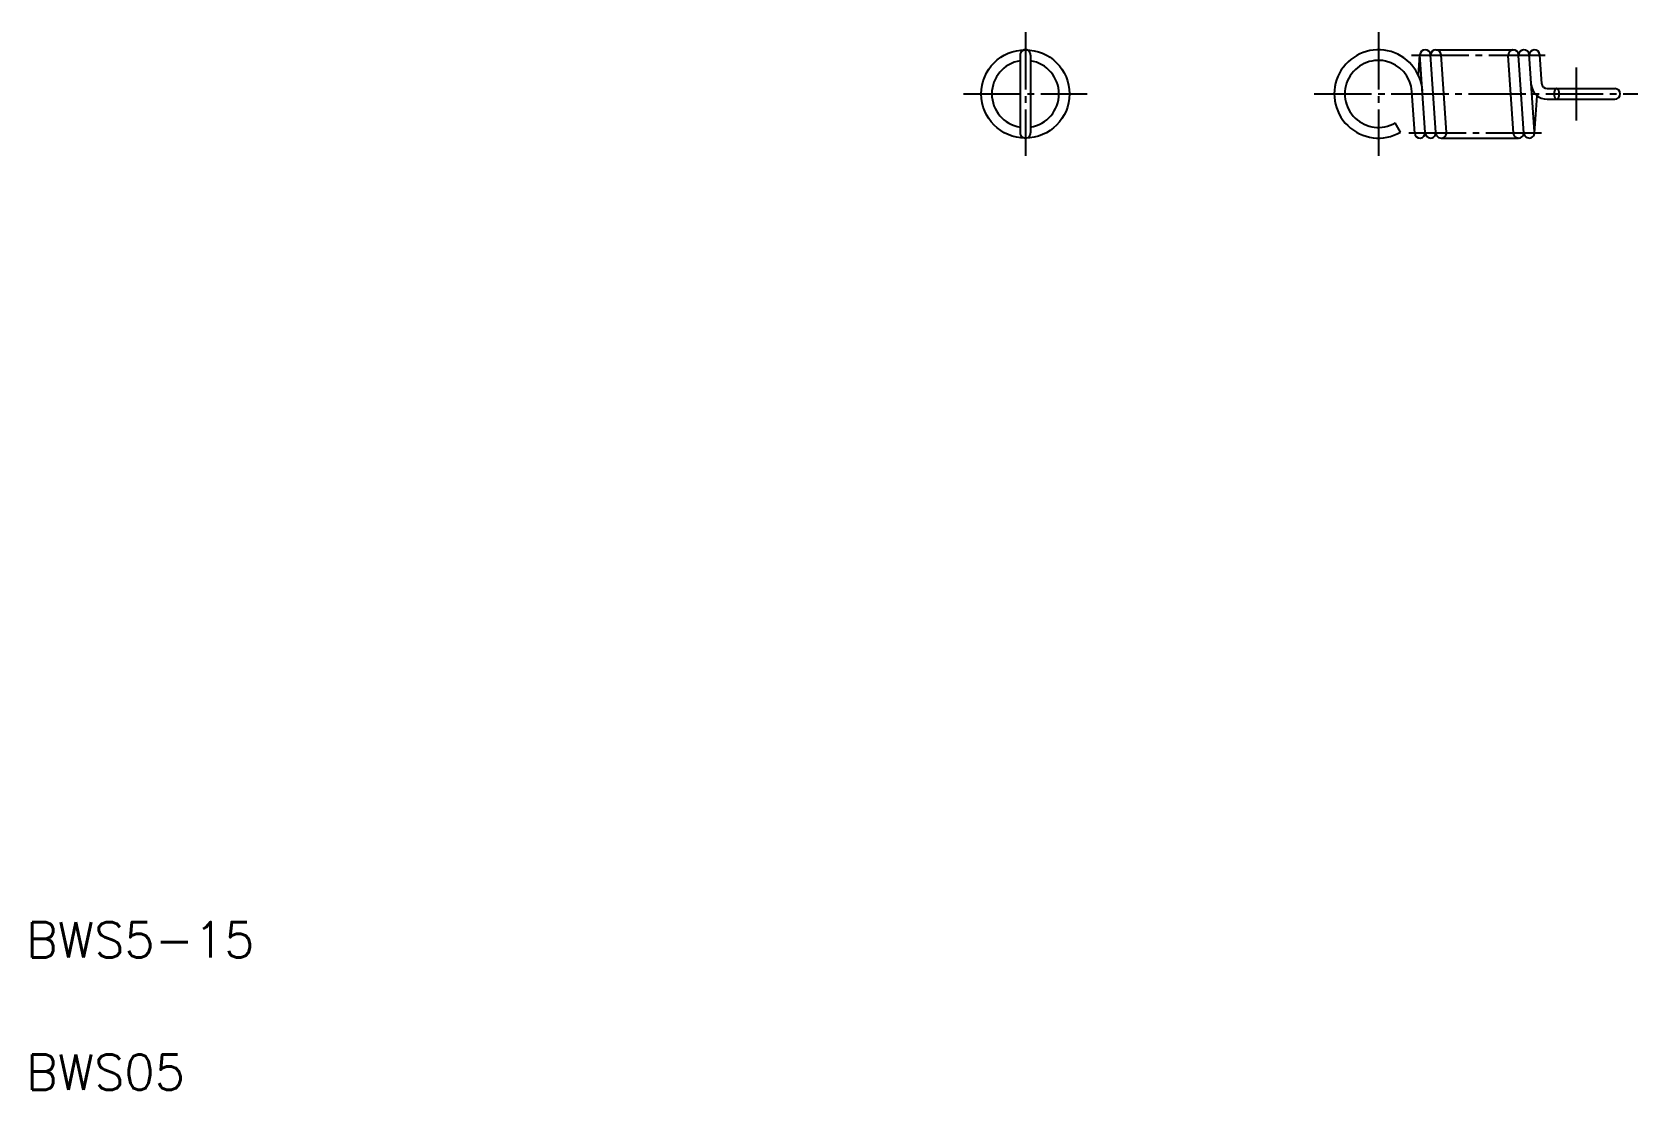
# Model space of a CAD drawing. Extents: x 5.3 to 96.3, y 5 to 64.9.
import ezdxf

# ---------------------------------------------------------------- set-up
doc = ezdxf.new("R2010")
doc.units = 0
doc.header["$LTSCALE"] = 0.25
for name, pattern in [('CENTER', [17.5, 13, -1.5, 1.5, -1.5]), ('DASHED', [3.5, 2, -1.5]), ('PHANTOM', [63.5, 31.75, -6.35, 6.35, -6.35, 6.35, -6.35])]:
    doc.linetypes.add(name, pattern=pattern)
doc.layers.get('0').update_dxf_attribs({"linetype": 'CONTINUOUS'})
doc.layers.add('CENTER', color=1, linetype='CENTER')
doc.styles.get("Standard").update_dxf_attribs({"font": 'txt', "bigfont": 'BIGFONT'})

msp = doc.modelspace()

# ---------------------------------------------------------------- linework, layer by layer
at = {"color": 3, "linetype": 'PHANTOM'}
for p, q in [((84.867, 63.907), (89.257, 63.907)), ((85.167, 58.907), (89.557, 58.907))]:
    msp.add_line(p, q, dxfattribs=at)
for p, q in [((61.312, 63.607), (61.312, 59.207)), ((61.912, 63.607), (61.912, 59.207)), ((83.887, 62.443), (83.968, 63.627)), ((84.267, 59.227), (83.967, 63.615)), ((84.867, 59.227), (84.567, 63.627)), ((85.467, 59.227), (85.167, 63.627)), ((89.258, 59.186), (88.958, 63.586)), ((89.858, 59.186), (89.558, 63.586)), ((90.453, 59.256), (90.153, 63.656)), ((90.868, 61.986), (90.756, 63.627)), ((83.669, 59.176), (83.508, 61.536)), ((90.456, 59.186), (90.601, 61.307)), ((91.168, 61.707), (95.012, 61.707)), ((91.168, 61.107), (95.012, 61.107)), ((82.862, 59.242), (82.562, 59.761)), ((86.265, 58.907), (86.265, 58.907)), ((87.362, 58.907), (87.362, 58.907))]:
    msp.add_line(p, q)
at = {"color": 3, "linetype": 'DASHED'}
msp.add_lwpolyline([(91.862, 61.407, 0.038929), (91.855, 61.497, 0.049254), (91.833, 61.585, 0.086338), (91.788, 61.666, 0.227615), (91.71, 61.707, 0.215388), (91.635, 61.664, 0.082891), (91.592, 61.585, 0.048928), (91.569, 61.498, 0.039251), (91.562, 61.407, 0.038929), (91.569, 61.316, 0.049254), (91.592, 61.228, 0.086338), (91.636, 61.148, 0.227615), (91.714, 61.107, 0.215388), (91.79, 61.15, 0.082891), (91.833, 61.228, 0.048928), (91.855, 61.316, 0.039251)], format="xyb", close=True, dxfattribs=at)
msp.add_circle((61.612, 61.407), 2.5)
for centre, radius, start, end in [((61.612, 63.607), 0.3, 0, 180.00001), ((81.612, 61.407), 2.5, 3.90049, 299.99999), ((84.267, 63.607), 0.3, 3.90049, 176.0995), ((84.867, 63.607), 0.3, 3.90049, 178.38324), ((89.257, 63.607), 0.3, 3.90049, 183.90049), ((89.857, 63.607), 0.3, 3.90049, 183.90049), ((90.457, 63.607), 0.3, 3.90049, 183.90049), ((61.612, 61.407), 1.9, 99.08472, 260.91528), ((61.612, 61.407), 1.9, 279.08472, 80.91528), ((81.612, 61.407), 1.9, 3.90049, 299.99999), ((91.168, 62.007), 0.9, 183.9005, 270), ((91.168, 62.007), 0.3, 183.9005, 270), ((95.012, 61.407), 0.3, 270, 89.99999), ((61.612, 59.207), 0.3, 179.99999, 0.00001), ((83.967, 59.207), 0.3, 183.9005, 3.90049), ((84.567, 59.207), 0.3, 179.99999, 3.90049), ((85.167, 59.207), 0.3, 179.99999, 3.90049), ((89.557, 59.207), 0.3, 183.9005, 9.41774), ((90.157, 59.207), 0.3, 183.9005, 9.41775)]:
    msp.add_arc(centre, radius, start, end)
at = {"layer": 'CENTER', "color": 1, "linetype": 'CENTER'}
for p, q in [((61.612, 64.907), (61.612, 57.907)), ((61.612, 64.907), (61.612, 57.907)), ((81.612, 64.907), (81.612, 57.907)), ((83.49, 63.607), (91.058, 63.607)), ((92.812, 62.907), (92.812, 59.907)), ((58.112, 61.407), (65.112, 61.407)), ((58.112, 61.407), (65.112, 61.407)), ((77.969, 61.407), (96.312, 61.407)), ((83.328, 59.207), (90.858, 59.207))]:
    msp.add_line(p, q, dxfattribs=at)

# ---------------------------------------------------------------- texts
for s, p in [('BWS5-15', (5, 12.5)), ('BWS05', (5, 5))]:
    msp.add_text(s, height=2).set_placement(p)

doc.saveas('drawing.dxf')
